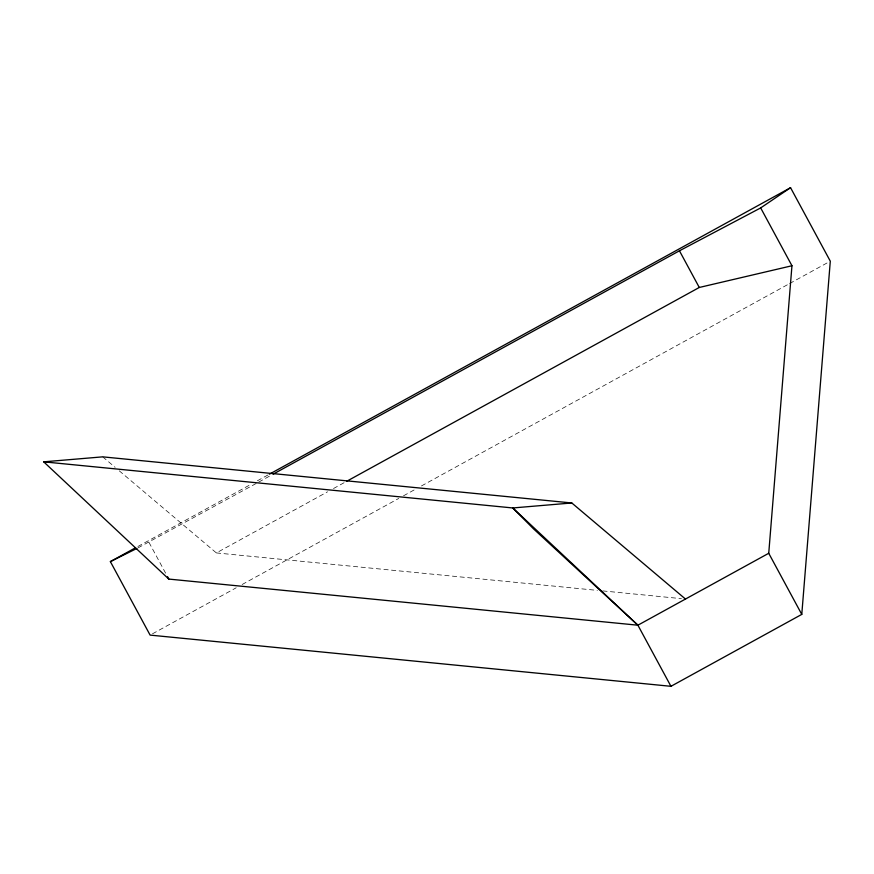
<?xml version="1.0" encoding="UTF-8"?>
<svg xmlns="http://www.w3.org/2000/svg" width="874" height="874" viewBox="0 0 874 874"><rect width="100%" height="100%" fill="white"/><g stroke="black" fill="none" stroke-linecap="round" stroke-linejoin="round"><path stroke-width="0.66" stroke-dasharray="4.37 3.28" d="M137.874 546.49L251.428 484.065M257.404 480.776L268.165 474.866M138.125 547.812L257.579 482.71M258.77 482.055L270.721 475.489M119.257 470.824L216.381 552.925L327.542 491.811M333.518 488.533L344.28 482.612M152.502 633.792L236.188 587.787M242.164 584.498L398.762 498.42M403.537 495.787L415.489 489.211M421.476 485.933L788.457 284.181M789.659 283.526L827.907 262.495M216.381 552.925L597.357 590.387M602.776 590.911L681.414 598.646M102.717 456.851L115.117 467.328M148.984 542.404L165.612 573.158"/><path stroke-width="1.31" d="M801.775 614.389L768.738 553.275L791.953 265.751L760.675 207.914L790.555 187.692L830.3 261.184L801.775 614.389L670.948 686.309L150.109 635.103L110.375 561.611L135.481 547.801M269.367 474.2L790.555 187.692M273.114 474.167L679.448 250.794L760.675 207.914M346.672 481.301L699.276 287.47L791.953 265.751M685.478 599.051L571.814 502.976L102.717 456.851L43.7 461.833L168.813 579.08L637.9 625.205L768.738 553.275M110.375 561.611L136.923 548.413M571.814 502.976L512.798 507.958L43.7 461.833M637.9 625.205L533.544 528.879L512.798 507.958L637.9 625.205L670.948 686.309M679.448 250.794L699.276 287.47M167.535 576.709L168.813 579.08"/></g></svg>
